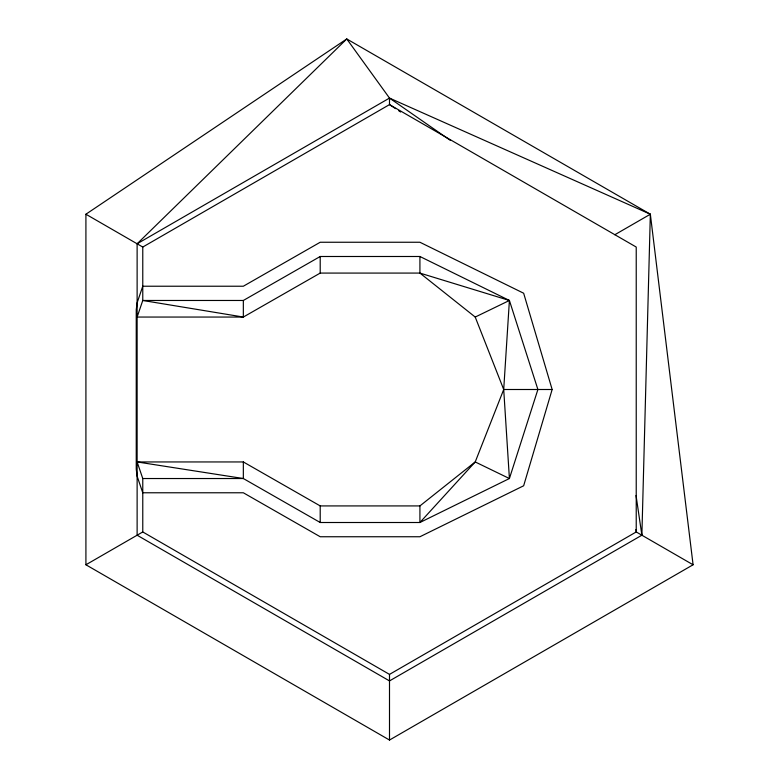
<?xml version="1.0" encoding="UTF-8"?>
<svg xmlns="http://www.w3.org/2000/svg" width="779" height="779" viewBox="0 0 779 779"><rect width="100%" height="100%" fill="white"/><g stroke="black" fill="none" stroke-linecap="round" stroke-linejoin="round"><path stroke-width="1.17" d="M641.877 535.212L650.348 214.225L346.762 38.95L85.914 214.225L85.914 564.775L389.5 740.05L693.086 564.775L650.348 214.225L389.5 98.086L346.762 38.95L137.123 243.788L137.123 535.212L389.5 680.914L641.877 535.212L636.044 495.473M137.123 461.947L243.34 461.947L320.208 505.922L419.92 505.922L475.219 461.947L509.408 478.53L503.711 389.5L509.408 300.47L419.92 256.495L320.208 256.495L243.34 300.47L142.771 300.47L137.123 317.053L243.34 317.053L320.208 273.078L419.92 273.078L509.408 300.47L537.899 389.5L509.408 478.53L419.92 522.505L320.208 522.505L243.34 478.53L137.123 461.947L142.771 478.53L142.771 531.95L389.5 674.39L636.229 531.95L636.229 247.05L389.5 104.61L142.771 247.05L85.914 214.225M552.145 389.5L523.654 485.775L419.92 536.75L320.208 536.75L243.34 492.776L142.771 492.776L137.123 476.193L136.247 469.27L136.247 309.73L137.123 302.807L142.771 286.224L243.34 286.224L320.208 242.25L419.92 242.25L523.654 293.225L552.145 389.5L503.711 389.5L475.219 461.947L419.92 522.505L419.92 505.922M137.123 243.788L389.5 98.086L450.398 140.405M614.816 234.742L650.348 214.225M85.914 564.775L142.771 531.95M419.92 256.495L419.92 273.078L475.219 317.053L509.408 300.47M142.771 478.53L243.34 478.53L243.34 461.947M693.086 564.775L636.229 531.95L635.917 529.535M395.576 108.641L389.5 104.61L389.5 98.086M398.614 110.657L400.64 112.001M475.219 317.053L503.711 389.5M389.5 674.39L389.5 740.05M320.208 256.495L320.208 273.078M320.208 505.922L320.208 522.505M243.34 300.47L243.34 317.053L142.771 300.47L142.771 247.05"/></g></svg>
